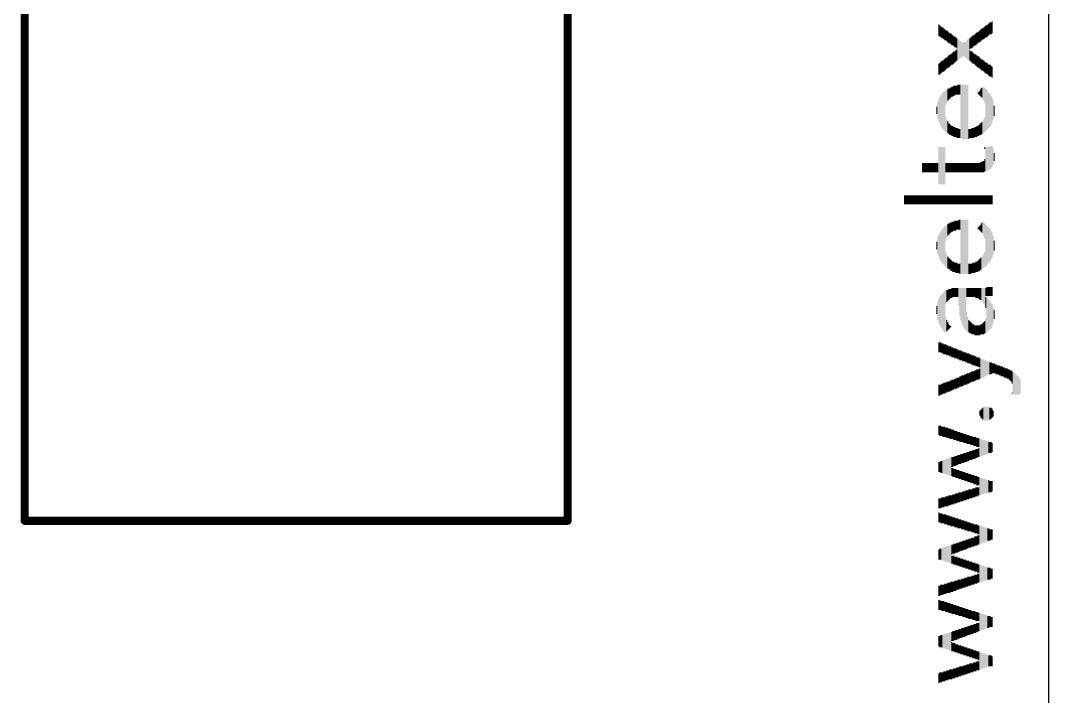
# Model space of a CAD drawing. Extents: x -5 to 130, y -14 to 61.
# Drawn here: x 104.04 to 130, y 4.99 to 22.05 of the extents above; entities that cross this region are included whole.
import ezdxf

# ---------------------------------------------------------------- set-up
doc = ezdxf.new("R2010")
doc.units = 0
doc.layers.add('20', color=178, linetype='CONTINUOUS')
doc.layers.add('21', color=251, linetype='CONTINUOUS')

# ---------------------------------------------------------------- blocks, each defined once
blk = doc.blocks.new('RECT')
blk.add_solid([(-0.5, -0.5), (0.5, -0.5), (-0.5, 0.5), (0.5, 0.5)])

msp = doc.modelspace()

# ---------------------------------------------------------------- linework, layer by layer
at = {"layer": '20'}
msp.add_line((130, 60), (130, -0.2), dxfattribs=at)
at = {"layer": '21', "const_width": 0.2032}
for points in [[(104.142, 9.425), (104.142, 41.175)], [(117.858, 41.175), (117.858, 9.425)], [(117.858, 9.425), (104.142, 9.425)]]:
    msp.add_lwpolyline(points, dxfattribs=at)
at = {"layer": '21', "const_width": 0.1016}
for points in [[(104.142, 9.4758, 1), (104.142, 9.3742)], [(104.0912, 9.425, 1), (104.1928, 9.425)], [(117.8072, 9.425, 1), (117.9088, 9.425)], [(117.858, 9.3742, 1), (117.858, 9.4758)]]:
    msp.add_lwpolyline(points, format="xyb", dxfattribs=at)

# ---------------------------------------------------------------- block references
at = {"layer": '21', "yscale": 0.0254, "rotation": 90}
for p, xscale in [((127.2286, 21.8059), 0.3048), ((127.254, 21.7932), 0.2794), ((127.2794, 21.7678), 0.2794), ((127.3048, 21.7424), 0.2794), ((127.3302, 21.7424), 0.2794), ((127.3556, 21.717), 0.2794), ((127.381, 21.6916), 0.2794), ((128.2954, 21.6789), 0.3048), ((128.3208, 21.7043), 0.3048), ((128.3462, 21.717), 0.2794), ((128.3716, 21.7297), 0.3048), ((128.397, 21.7551), 0.3048), ((128.4224, 21.7805), 0.3048), ((128.4478, 21.7805), 0.3048), ((128.4732, 21.8059), 0.3048), ((128.4986, 21.8313), 0.3048), ((128.524, 21.8567), 0.3048), ((128.5494, 21.8567), 0.3048), ((128.5748, 21.8821), 0.3048), ((127.4064, 21.6789), 0.254), ((127.4318, 21.6662), 0.2794), ((127.4572, 21.6408), 0.2794), ((127.4826, 21.6154), 0.2794), ((127.508, 21.6027), 0.254), ((127.5334, 21.59), 0.2794), ((127.5588, 21.5646), 0.2794), ((127.5842, 21.5519), 0.254), ((127.6096, 21.5265), 0.254), ((127.635, 21.5138), 0.2794), ((127.6604, 21.5011), 0.254), ((127.6858, 21.4757), 0.254), ((127.7112, 21.3106), 0.5334), ((127.7366, 21.3233), 0.508), ((127.762, 21.3233), 0.4572), ((127.9398, 21.3233), 0.4572), ((127.9652, 21.3233), 0.508), ((127.9906, 21.3233), 0.5588), ((128.016, 21.463), 0.2794), ((128.0414, 21.4884), 0.2794), ((128.0668, 21.5011), 0.3048), ((128.0922, 21.5265), 0.3048), ((128.1176, 21.5392), 0.2794), ((128.143, 21.5646), 0.2794), ((128.1684, 21.5773), 0.3048), ((128.1938, 21.6027), 0.3048), ((128.2192, 21.6154), 0.2794), ((128.2446, 21.6408), 0.2794), ((128.27, 21.6535), 0.3048), ((127.6604, 21.1582), 0.2794), ((127.6858, 21.1836), 0.2794), ((127.7874, 21.3233), 0.4064), ((127.8128, 21.3106), 0.381), ((127.8382, 21.3233), 0.3556), ((127.8636, 21.3233), 0.3556), ((127.889, 21.3106), 0.381), ((127.9144, 21.3233), 0.4064), ((128.016, 21.1709), 0.254), ((127.3048, 20.8915), 0.3048), ((127.3302, 20.9042), 0.2794), ((127.3556, 20.9169), 0.3048), ((127.381, 20.9423), 0.3048), ((127.4064, 20.9677), 0.3048), ((127.4318, 20.9804), 0.2794), ((127.4572, 21.0058), 0.2794), ((127.4826, 21.0185), 0.3048), ((127.508, 21.0439), 0.3048), ((127.5334, 21.0566), 0.2794), ((127.5588, 21.082), 0.2794), ((127.5842, 21.0947), 0.3048), ((127.6096, 21.1201), 0.3048), ((127.635, 21.1328), 0.2794), ((128.0414, 21.1455), 0.254), ((128.0668, 21.1328), 0.2794), ((128.0922, 21.1074), 0.2794), ((128.1176, 21.0947), 0.254), ((128.143, 21.0693), 0.254), ((128.1684, 21.0566), 0.2794), ((128.1938, 21.0312), 0.2794), ((128.2192, 21.0058), 0.2794), ((128.2446, 21.0058), 0.2794), ((128.27, 20.9804), 0.2794), ((128.2954, 20.955), 0.2794), ((128.3208, 20.9296), 0.2794), ((128.3462, 20.9296), 0.2794), ((128.3716, 20.9042), 0.2794), ((127.2286, 20.828), 0.2794), ((127.254, 20.8407), 0.3048), ((127.2794, 20.8661), 0.3048), ((128.397, 20.8788), 0.2794), ((128.4224, 20.8534), 0.2794), ((128.4478, 20.8534), 0.2794), ((128.4732, 20.828), 0.2794), ((128.4986, 20.8026), 0.2794), ((128.524, 20.7899), 0.3048), ((128.5494, 20.7772), 0.2794), ((128.5748, 20.7518), 0.2794), ((127.3556, 19.7739), 0.9652), ((127.381, 19.7739), 1.016), ((127.4064, 20.1041), 0.3556), ((127.4318, 20.1422), 0.3302), ((127.4572, 20.1803), 0.3048), ((127.4826, 20.193), 0.2794), ((127.508, 20.2184), 0.2794), ((127.5334, 20.2311), 0.254), ((127.5588, 20.2565), 0.254), ((127.5842, 20.2565), 0.254), ((127.6096, 20.2819), 0.254), ((127.635, 20.2819), 0.254), ((127.6604, 20.2946), 0.2286), ((127.6858, 20.2946), 0.2286), ((127.7112, 20.3073), 0.254), ((127.7366, 20.3073), 0.254), ((127.762, 20.3073), 0.254), ((127.7874, 19.7612), 1.3462), ((127.8128, 19.7485), 1.3716), ((127.8382, 19.7485), 1.3716), ((127.8636, 19.7485), 1.3716), ((127.889, 19.7485), 1.3716), ((127.9144, 19.7485), 1.3716), ((127.9398, 19.7485), 1.3716), ((127.9652, 19.7485), 1.3716), ((128.2446, 20.2184), 0.0762), ((128.27, 20.2184), 0.127), ((128.2954, 20.2311), 0.2032), ((128.3208, 20.2311), 0.254), ((128.3462, 20.2184), 0.3302), ((128.3716, 20.193), 0.3302), ((128.397, 20.1549), 0.4064), ((128.4224, 19.7993), 1.0668), ((128.4478, 19.7993), 1.016), ((128.4732, 19.7866), 0.9398), ((127.2032, 19.7866), 0.4318), ((127.2286, 19.7866), 0.5842), ((127.254, 19.7866), 0.6858), ((127.2794, 19.7739), 0.762), ((127.3048, 19.7739), 0.8636), ((127.3302, 19.7739), 0.9144), ((128.2192, 20.2184), 0.0254), ((128.4986, 19.7866), 0.889), ((128.524, 19.7866), 0.8382), ((128.5494, 19.7866), 0.7366), ((128.5748, 19.7866), 0.635), ((128.6002, 19.7866), 0.4826), ((127.1778, 19.7866), 0.1778), ((128.6256, 19.7739), 0.254), ((127.4064, 19.431), 0.381), ((127.4318, 19.3802), 0.3302), ((127.4572, 19.3675), 0.3048), ((128.3208, 19.3421), 0.3048), ((128.3462, 19.3548), 0.3302), ((128.3716, 19.3929), 0.3556), ((128.397, 19.431), 0.381), ((127.4826, 19.3294), 0.2794), ((127.508, 19.304), 0.2794), ((127.5334, 19.2913), 0.254), ((127.5588, 19.2659), 0.254), ((127.5842, 19.2659), 0.254), ((127.6096, 19.2405), 0.254), ((127.635, 19.2405), 0.254), ((127.6604, 19.2278), 0.2286), ((127.6858, 19.2151), 0.254), ((127.7112, 19.2151), 0.254), ((127.7366, 19.2024), 0.2286), ((127.762, 19.2024), 0.2286), ((127.9906, 19.1897), 0.254), ((128.016, 19.2024), 0.2286), ((128.0414, 19.2024), 0.2286), ((128.0668, 19.2151), 0.254), ((128.0922, 19.2151), 0.254), ((128.1176, 19.2151), 0.254), ((128.143, 19.2405), 0.254), ((128.1684, 19.2405), 0.254), ((128.1938, 19.2532), 0.2794), ((128.2192, 19.2659), 0.254), ((128.2446, 19.2786), 0.2794), ((128.27, 19.304), 0.2794), ((128.2954, 19.3167), 0.3048), ((127.2286, 18.3896), 0.9398), ((127.254, 18.3896), 0.9398), ((127.2794, 18.3896), 0.9398), ((127.3048, 18.3896), 0.9398), ((127.3302, 18.3896), 0.9398), ((127.3556, 18.3896), 0.9398), ((127.381, 18.3896), 0.9398), ((128.397, 18.8341), 0.0508), ((128.4224, 18.5547), 0.6096), ((128.4478, 18.5547), 0.6096), ((128.4732, 18.5674), 0.5842), ((128.4986, 18.5674), 0.5842), ((128.524, 18.5928), 0.5842), ((128.5494, 18.6055), 0.5588), ((128.5748, 18.6182), 0.5334), ((128.6002, 18.6182), 0.4318), ((128.6256, 18.6055), 0.2032), ((126.8222, 18.3388), 0.2286), ((126.8476, 18.3388), 0.2286), ((126.873, 18.3388), 0.2286), ((126.8984, 18.3388), 0.2286), ((126.9238, 18.3388), 0.2286), ((126.9492, 18.3388), 0.2286), ((126.9746, 18.3388), 0.2286), ((127, 18.3388), 0.2286), ((127.0254, 18.3388), 0.2286), ((127.0508, 18.3388), 0.2286), ((127.0762, 18.3388), 0.2286), ((127.1016, 18.3388), 0.2286), ((127.127, 18.3388), 0.2286), ((127.1524, 18.3388), 0.2286), ((127.1778, 18.3388), 0.2286), ((127.2032, 18.3388), 0.2286), ((127.4064, 18.3388), 0.2286), ((127.4318, 18.3388), 0.2286), ((127.4572, 18.3388), 0.2286), ((127.4826, 18.3388), 0.2286), ((127.508, 18.3388), 0.2286), ((127.5334, 18.3388), 0.2286), ((127.5588, 18.3388), 0.2286), ((127.5842, 18.3388), 0.2286), ((127.6096, 18.3388), 0.2286), ((127.635, 18.3388), 0.2286), ((127.6604, 18.3388), 0.2286), ((127.6858, 18.3388), 0.2286), ((127.7112, 18.3388), 0.2286), ((127.7366, 18.3388), 0.2286), ((127.762, 18.3388), 0.2286), ((127.7874, 18.3388), 0.2286), ((127.8128, 18.3388), 0.2286), ((127.8382, 18.3388), 0.2286), ((127.8636, 18.3388), 0.2286), ((127.889, 18.3388), 0.2286), ((127.9144, 18.3388), 0.2286), ((127.9398, 18.3388), 0.2286), ((127.9652, 18.3388), 0.2286), ((127.9906, 18.3388), 0.2286), ((128.016, 18.3388), 0.2286), ((128.0414, 18.3388), 0.2286), ((128.0668, 18.3388), 0.2286), ((128.0922, 18.3388), 0.2286), ((128.1176, 18.3388), 0.2286), ((128.143, 18.3388), 0.2286), ((128.1684, 18.3388), 0.2286), ((128.1938, 18.3388), 0.2286), ((128.2192, 18.3388), 0.2286), ((128.2446, 18.3388), 0.2286), ((128.27, 18.3388), 0.2286), ((128.2954, 18.3515), 0.254), ((128.3208, 18.3515), 0.254), ((128.3462, 18.3642), 0.2794), ((128.3716, 18.3642), 0.2794), ((128.397, 18.4023), 0.3048), ((126.365, 17.526), 0.2286), ((126.3904, 17.526), 0.2286), ((126.4158, 17.526), 0.2286), ((126.4412, 17.526), 0.2286), ((126.4666, 17.526), 0.2286), ((126.492, 17.526), 0.2286), ((126.5174, 17.526), 0.2286), ((126.5428, 17.526), 0.2286), ((126.5682, 17.526), 0.2286), ((126.5936, 17.526), 0.2286), ((126.619, 17.526), 0.2286), ((126.6444, 17.526), 0.2286), ((126.6698, 17.526), 0.2286), ((126.6952, 17.526), 0.2286), ((126.7206, 17.526), 0.2286), ((126.746, 17.526), 0.2286), ((126.7714, 17.526), 0.2286), ((126.7968, 17.526), 0.2286), ((126.8222, 17.526), 0.2286), ((126.8476, 17.526), 0.2286), ((126.873, 17.526), 0.2286), ((126.8984, 17.526), 0.2286), ((126.9238, 17.526), 0.2286), ((126.9492, 17.526), 0.2286), ((126.9746, 17.526), 0.2286), ((127, 17.526), 0.2286), ((127.0254, 17.526), 0.2286), ((127.0508, 17.526), 0.2286), ((127.0762, 17.526), 0.2286), ((127.1016, 17.526), 0.2286), ((127.127, 17.526), 0.2286), ((127.1524, 17.526), 0.2286), ((127.1778, 17.526), 0.2286), ((127.2032, 17.526), 0.2286), ((127.2286, 17.526), 0.2286), ((127.254, 17.526), 0.2286), ((127.2794, 17.526), 0.2286), ((127.3048, 17.526), 0.2286), ((127.3302, 17.526), 0.2286), ((127.3556, 17.526), 0.2286), ((127.381, 17.526), 0.2286), ((127.4064, 17.526), 0.2286), ((127.4318, 17.526), 0.2286), ((127.4572, 17.526), 0.2286), ((127.4826, 17.526), 0.2286), ((127.508, 17.526), 0.2286), ((127.5334, 17.526), 0.2286), ((127.5588, 17.526), 0.2286), ((127.5842, 17.526), 0.2286), ((127.6096, 17.526), 0.2286), ((127.635, 17.526), 0.2286), ((127.6604, 17.526), 0.2286), ((127.6858, 17.526), 0.2286), ((127.7112, 17.526), 0.2286), ((127.7366, 17.526), 0.2286), ((127.762, 17.526), 0.2286), ((127.7874, 17.526), 0.2286), ((127.8128, 17.526), 0.2286), ((127.8382, 17.526), 0.2286), ((127.8636, 17.526), 0.2286), ((127.889, 17.526), 0.2286), ((127.9144, 17.526), 0.2286), ((127.9398, 17.526), 0.2286), ((127.9652, 17.526), 0.2286), ((127.9906, 17.526), 0.2286), ((128.016, 17.526), 0.2286), ((128.0414, 17.526), 0.2286), ((128.0668, 17.526), 0.2286), ((128.0922, 17.526), 0.2286), ((128.1176, 17.526), 0.2286), ((128.143, 17.526), 0.2286), ((128.1684, 17.526), 0.2286), ((128.1938, 17.526), 0.2286), ((128.2192, 17.526), 0.2286), ((128.2446, 17.526), 0.2286), ((128.27, 17.526), 0.2286), ((128.2954, 17.526), 0.2286), ((128.3208, 17.526), 0.2286), ((128.3462, 17.526), 0.2286), ((128.3716, 17.526), 0.2286), ((128.397, 17.526), 0.2286), ((128.4224, 17.526), 0.2286), ((128.4478, 17.526), 0.2286), ((128.4732, 17.526), 0.2286), ((128.4986, 17.526), 0.2286), ((128.524, 17.526), 0.2286), ((128.5494, 17.526), 0.2286), ((128.5748, 17.526), 0.2286), ((127.4064, 16.6878), 0.381), ((127.4318, 16.7386), 0.3302), ((127.4572, 16.7767), 0.3048), ((127.4826, 16.7894), 0.2794), ((127.508, 16.8148), 0.2794), ((127.5334, 16.8275), 0.254), ((127.5588, 16.8529), 0.254), ((127.5842, 16.8529), 0.254), ((127.6096, 16.8656), 0.2286), ((127.635, 16.8783), 0.254), ((127.6604, 16.8783), 0.254), ((127.6858, 16.891), 0.2286), ((127.7112, 16.891), 0.2286), ((127.7366, 16.9037), 0.254), ((127.762, 16.9037), 0.254), ((127.7874, 16.3449), 1.3716), ((127.8128, 16.3449), 1.3716), ((127.8382, 16.3449), 1.3716), ((127.8636, 16.3449), 1.3716), ((127.889, 16.3449), 1.3716), ((127.9144, 16.3449), 1.3716), ((127.9398, 16.3449), 1.3716), ((127.9652, 16.3449), 1.3716), ((128.27, 16.8148), 0.127), ((128.2954, 16.8148), 0.1778), ((128.3208, 16.8275), 0.254), ((128.3462, 16.8148), 0.3302), ((128.3716, 16.7767), 0.3556), ((128.397, 16.7386), 0.381), ((128.4224, 16.3703), 1.0668), ((128.4478, 16.3703), 1.016), ((127.2286, 16.3703), 0.5588), ((127.254, 16.3576), 0.6858), ((127.2794, 16.3703), 0.762), ((127.3048, 16.3576), 0.8382), ((127.3302, 16.3576), 0.889), ((127.3556, 16.3703), 0.9652), ((127.381, 16.3576), 0.9906), ((128.2192, 16.8148), 0.0254), ((128.2446, 16.8148), 0.0762), ((128.4732, 16.383), 0.9398), ((128.4986, 16.383), 0.889), ((128.524, 16.383), 0.8382), ((128.5494, 16.383), 0.7366), ((128.5748, 16.383), 0.635), ((128.6002, 16.383), 0.4826), ((127.1778, 16.3703), 0.2032), ((127.2032, 16.3703), 0.4572), ((128.6256, 16.3703), 0.254), ((127.4064, 16.0274), 0.381), ((127.4318, 15.9766), 0.3302), ((128.3462, 15.9512), 0.3302), ((128.3716, 15.9893), 0.3556), ((128.397, 16.0274), 0.381), ((127.4572, 15.9385), 0.3048), ((127.4826, 15.9258), 0.2794), ((127.508, 15.9004), 0.2794), ((127.5334, 15.875), 0.2794), ((127.5588, 15.8623), 0.254), ((127.5842, 15.8369), 0.254), ((127.6096, 15.8369), 0.254), ((127.635, 15.8242), 0.2286), ((127.6604, 15.8115), 0.254), ((127.6858, 15.8115), 0.254), ((127.7112, 15.7988), 0.2286), ((127.7366, 15.7988), 0.2286), ((127.762, 15.7861), 0.254), ((127.9906, 15.7861), 0.254), ((128.016, 15.7861), 0.254), ((128.0414, 15.7861), 0.254), ((128.0668, 15.7988), 0.2286), ((128.0922, 15.8115), 0.254), ((128.1176, 15.8115), 0.254), ((128.143, 15.8115), 0.254), ((128.1684, 15.8369), 0.254), ((128.1938, 15.8369), 0.254), ((128.2192, 15.8496), 0.2794), ((128.2446, 15.875), 0.2794), ((128.27, 15.8877), 0.3048), ((128.2954, 15.9131), 0.3048), ((128.3208, 15.9258), 0.3302), ((128.4478, 15.2146), 0.2286), ((128.4732, 15.2146), 0.2286), ((128.4986, 15.2146), 0.2286), ((128.524, 15.2146), 0.2286), ((128.5494, 15.2146), 0.2286), ((128.5748, 15.2146), 0.2286), ((127.254, 14.732), 0.7366), ((127.2794, 14.7193), 0.8128), ((127.3048, 14.7193), 0.8636), ((127.3302, 14.7066), 0.9398), ((127.3556, 14.7066), 0.9906), ((127.381, 14.7066), 1.0414), ((127.4064, 15.0749), 0.3556), ((127.4318, 15.1003), 0.3048), ((127.4572, 15.113), 0.2794), ((127.4826, 15.1384), 0.2794), ((127.508, 15.1511), 0.254), ((127.5334, 15.1638), 0.2286), ((127.5588, 15.1765), 0.254), ((127.5842, 15.1892), 0.2286), ((127.6096, 15.1892), 0.2286), ((127.635, 15.1892), 0.2286), ((127.6604, 15.1892), 0.2286), ((127.6858, 15.1892), 0.2286), ((127.7112, 15.1892), 0.2286), ((127.7366, 15.0749), 0.4572), ((127.762, 14.9479), 0.7112), ((127.7874, 14.8971), 0.8128), ((127.8128, 14.859), 0.889), ((127.8382, 14.8209), 0.9652), ((127.8636, 14.8082), 0.9906), ((127.889, 14.7828), 1.0414), ((127.9144, 14.7701), 1.0668), ((127.9398, 15.1892), 0.2286), ((127.9652, 15.1892), 0.2286), ((127.9906, 15.1892), 0.2286), ((128.016, 15.1892), 0.2286), ((128.0414, 15.1892), 0.2286), ((128.0668, 15.1892), 0.2286), ((128.0922, 15.1892), 0.2286), ((128.1176, 15.1892), 0.2286), ((128.143, 15.1892), 0.2286), ((128.1684, 15.1765), 0.254), ((128.1938, 15.1765), 0.254), ((128.2192, 15.1765), 0.254), ((128.2446, 15.1638), 0.2794), ((128.27, 15.1511), 0.3048), ((128.2954, 15.1511), 0.3048), ((128.3208, 15.1384), 0.3302), ((128.3462, 15.1257), 0.3556), ((128.3716, 15.1003), 0.4064), ((128.397, 15.0876), 0.4318), ((128.4224, 15.2019), 0.2032), ((128.4224, 14.9352), 0.2794), ((127.1778, 14.7447), 0.2032), ((127.2032, 14.732), 0.4826), ((127.2286, 14.732), 0.635), ((128.4478, 14.6177), 0.8636), ((128.4732, 14.6177), 0.8128), ((128.4986, 14.6177), 0.762), ((128.524, 14.6177), 0.7112), ((128.5494, 14.605), 0.635), ((128.5748, 14.6177), 0.5588), ((128.6002, 14.6177), 0.4064), ((127.4064, 14.3764), 0.381), ((127.9398, 14.4526), 0.4826), ((127.9652, 14.3764), 0.381), ((128.4224, 14.351), 0.381), ((128.6256, 14.6304), 0.2286), ((127.4318, 14.351), 0.2794), ((127.4572, 14.3383), 0.2032), ((127.4826, 14.3256), 0.127), ((127.508, 14.3256), 0.0762), ((127.5334, 14.3256), 0.0254), ((127.9906, 14.3383), 0.3048), ((128.016, 14.3129), 0.3048), ((128.0414, 14.3002), 0.2794), ((128.0668, 14.2748), 0.2794), ((128.0922, 14.2621), 0.254), ((128.1176, 14.2621), 0.254), ((128.143, 14.2367), 0.254), ((128.1684, 14.2367), 0.254), ((128.1938, 14.2367), 0.254), ((128.2192, 14.2367), 0.254), ((128.2446, 14.2367), 0.254), ((128.27, 14.2367), 0.254), ((128.2954, 14.2621), 0.254), ((128.3208, 14.2621), 0.254), ((128.3462, 14.2748), 0.2794), ((128.3716, 14.2875), 0.3048), ((128.397, 14.3129), 0.3048), ((127.2286, 13.8049), 0.254), ((127.254, 13.8049), 0.254), ((127.2794, 13.8049), 0.254), ((127.3048, 13.7795), 0.254), ((127.3302, 13.7795), 0.254), ((127.3556, 13.7541), 0.254), ((127.381, 13.7541), 0.254), ((127.4064, 13.7541), 0.254), ((127.4318, 13.7287), 0.254), ((127.4572, 13.7287), 0.254), ((127.4826, 13.716), 0.2286), ((127.508, 13.7033), 0.254), ((127.5334, 13.7033), 0.254), ((127.5588, 13.6779), 0.254), ((127.5842, 13.6779), 0.254), ((127.6096, 13.6652), 0.2286), ((127.635, 13.6525), 0.254), ((127.6604, 13.6525), 0.254), ((127.6858, 13.6398), 0.2286), ((127.7112, 13.6271), 0.254), ((127.7366, 13.6144), 0.2286), ((127.762, 13.6017), 0.254), ((127.7874, 13.6017), 0.254), ((127.8128, 13.589), 0.2286), ((127.8382, 13.5763), 0.254), ((127.8636, 13.5636), 0.2286), ((127.889, 13.5636), 0.2286), ((127.9144, 13.5509), 0.254), ((127.9398, 13.5382), 0.2286), ((127.9652, 13.5255), 0.254), ((127.9906, 13.5255), 0.254), ((128.016, 13.5128), 0.2286), ((128.0414, 13.5001), 0.254), ((128.0668, 13.4874), 0.2286), ((128.0922, 13.4747), 0.254), ((128.1176, 13.4747), 0.254), ((128.143, 13.462), 0.2286), ((128.1684, 13.4493), 0.254), ((128.1938, 13.4366), 0.2286), ((128.2192, 13.4366), 0.2286), ((128.2446, 13.4239), 0.254), ((128.27, 13.4112), 0.2286), ((128.2954, 13.2715), 0.508), ((128.3208, 13.2715), 0.4572), ((128.3462, 13.2715), 0.4572), ((128.3716, 13.2715), 0.4572), ((128.1938, 13.1191), 0.254), ((128.2192, 13.1191), 0.254), ((128.2446, 13.1191), 0.254), ((128.27, 13.1445), 0.254), ((128.397, 13.2715), 0.4064), ((128.4224, 13.2715), 0.4064), ((128.4478, 13.2715), 0.3556), ((128.4732, 13.2715), 0.3556), ((128.4986, 13.2842), 0.3302), ((128.524, 13.2715), 0.3048), ((128.5494, 13.2715), 0.3048), ((128.5748, 13.2715), 0.254), ((128.6002, 13.2715), 0.254), ((128.6256, 13.2715), 0.254), ((128.651, 13.2588), 0.2286), ((128.6764, 13.2461), 0.254), ((128.7018, 13.2334), 0.2286), ((128.7272, 13.2334), 0.2286), ((128.7526, 13.2207), 0.254), ((128.778, 13.208), 0.2286), ((128.8034, 13.1953), 0.254), ((128.8288, 13.1953), 0.254), ((128.8542, 13.1826), 0.2286), ((128.8796, 13.1699), 0.254), ((128.905, 13.1572), 0.2286), ((128.9304, 13.1572), 0.2286), ((128.9558, 13.1445), 0.254), ((128.9812, 13.1318), 0.2286), ((129.0066, 13.1191), 0.254), ((127.5588, 12.8524), 0.2794), ((127.5842, 12.8651), 0.254), ((127.6096, 12.8651), 0.254), ((127.635, 12.8905), 0.254), ((127.6604, 12.8905), 0.254), ((127.6858, 12.9032), 0.2794), ((127.7112, 12.9159), 0.254), ((127.7366, 12.9159), 0.254), ((127.762, 12.9413), 0.254), ((127.7874, 12.9413), 0.254), ((127.8128, 12.954), 0.2794), ((127.8382, 12.9667), 0.254), ((127.8636, 12.9667), 0.254), ((127.889, 12.9921), 0.254), ((127.9144, 12.9921), 0.254), ((127.9398, 13.0048), 0.2794), ((127.9652, 13.0175), 0.254), ((127.9906, 13.0175), 0.254), ((128.016, 13.0429), 0.254), ((128.0414, 13.0429), 0.254), ((128.0668, 13.0683), 0.254), ((128.0922, 13.0683), 0.254), ((128.1176, 13.0683), 0.254), ((128.143, 13.0937), 0.254), ((128.1684, 13.0937), 0.254), ((129.032, 13.0937), 0.254), ((129.0574, 13.081), 0.2794), ((129.0828, 13.0429), 0.3048), ((129.1082, 12.9159), 0.5588), ((129.1336, 12.9032), 0.5334), ((129.159, 12.8778), 0.5334), ((129.1844, 12.8651), 0.508), ((129.2098, 12.8524), 0.4826), ((129.2352, 12.8397), 0.4572), ((129.2606, 12.827), 0.4318), ((129.286, 12.8143), 0.3556), ((127.2286, 12.7254), 0.2794), ((127.254, 12.7254), 0.2794), ((127.2794, 12.7381), 0.254), ((127.3048, 12.7508), 0.2794), ((127.3302, 12.7635), 0.254), ((127.3556, 12.7762), 0.2794), ((127.381, 12.7762), 0.2794), ((127.4064, 12.7889), 0.254), ((127.4318, 12.8016), 0.2794), ((127.4572, 12.8143), 0.254), ((127.4826, 12.8143), 0.254), ((127.508, 12.827), 0.2794), ((127.5334, 12.8397), 0.254), ((129.0828, 12.6492), 0.0254), ((128.27, 12.1412), 0.127), ((128.2954, 12.1285), 0.2032), ((128.3208, 12.1285), 0.254), ((128.3462, 12.1285), 0.3048), ((128.3716, 12.1412), 0.3302), ((128.397, 12.1285), 0.3556), ((128.4224, 12.1285), 0.3556), ((128.4478, 12.1285), 0.3556), ((128.4732, 12.1285), 0.3556), ((128.4986, 12.1412), 0.3302), ((128.524, 12.1285), 0.3048), ((128.5494, 12.1412), 0.2794), ((128.5748, 12.1412), 0.2286), ((128.6002, 12.1285), 0.1524), ((127.2286, 11.7094), 0.2286), ((127.254, 11.6967), 0.254), ((127.2794, 11.6967), 0.254), ((127.3048, 11.684), 0.2286), ((127.3302, 11.6713), 0.254), ((127.3556, 11.6713), 0.254), ((127.381, 11.6713), 0.254), ((127.4064, 11.6586), 0.2286), ((127.4318, 11.6459), 0.254), ((127.4572, 11.6459), 0.254), ((127.4826, 11.6332), 0.2286), ((127.508, 11.6205), 0.254), ((127.5334, 11.6205), 0.254), ((127.5588, 11.6078), 0.2286), ((127.5842, 11.6078), 0.2286), ((127.6096, 11.5951), 0.254), ((127.635, 11.5824), 0.2286), ((127.6604, 11.5824), 0.2286), ((127.6858, 11.5697), 0.254), ((127.7112, 11.557), 0.2286), ((127.7366, 11.557), 0.2286), ((127.762, 11.5443), 0.254), ((127.7874, 11.5316), 0.2286), ((127.8128, 11.5316), 0.2286), ((127.8382, 11.5316), 0.2286), ((127.8636, 11.5062), 0.2286), ((127.889, 11.5062), 0.2286), ((127.9144, 11.5062), 0.2286), ((127.9398, 11.4808), 0.2286), ((127.9652, 11.4808), 0.2286), ((127.9906, 11.4808), 0.2286), ((128.016, 11.4681), 0.2032), ((128.0414, 11.4554), 0.2286), ((128.0668, 11.4554), 0.2286), ((128.0922, 11.4427), 0.2032), ((128.1176, 11.43), 0.2286), ((128.143, 11.43), 0.2286), ((128.1684, 11.43), 0.2286), ((128.1938, 11.4046), 0.2286), ((128.2192, 11.4046), 0.2286), ((128.2446, 11.4046), 0.2286), ((128.27, 11.2649), 0.4572), ((128.2954, 11.2776), 0.4318), ((128.3208, 11.2776), 0.4318), ((128.3462, 11.2649), 0.4064), ((128.3716, 11.2776), 0.381), ((128.397, 11.2776), 0.381), ((128.4224, 11.2649), 0.3556), ((128.4478, 11.2776), 0.3302), ((128.4732, 11.2776), 0.3302), ((127.9398, 11.0363), 0.254), ((127.9652, 11.049), 0.2286), ((127.9906, 11.049), 0.2286), ((128.016, 11.0744), 0.2286), ((128.0414, 11.0744), 0.2286), ((128.0668, 11.0744), 0.2286), ((128.0922, 11.0998), 0.2286), ((128.1176, 11.0998), 0.2286), ((128.143, 11.0998), 0.2286), ((128.1684, 11.1252), 0.2286), ((128.1938, 11.1252), 0.2286), ((128.2192, 11.1379), 0.2032), ((128.2446, 11.1506), 0.2286), ((128.4986, 11.2776), 0.2794), ((128.524, 11.2776), 0.2794), ((128.5494, 11.2776), 0.2794), ((128.5748, 11.2776), 0.2286), ((127.2286, 10.7823), 0.254), ((127.254, 10.7823), 0.254), ((127.2794, 10.7823), 0.3048), ((127.3048, 10.7823), 0.3048), ((127.3302, 10.795), 0.3302), ((127.3556, 10.7823), 0.3556), ((127.381, 10.7823), 0.3556), ((127.4064, 10.795), 0.381), ((127.4318, 10.7823), 0.4064), ((127.4572, 10.7823), 0.4064), ((127.4826, 10.795), 0.4318), ((127.508, 10.7823), 0.4572), ((127.5334, 10.7823), 0.4572), ((127.5588, 10.9093), 0.254), ((127.5842, 10.9093), 0.254), ((127.6096, 10.922), 0.2286), ((127.635, 10.9347), 0.254), ((127.6604, 10.9347), 0.254), ((127.6858, 10.9474), 0.2286), ((127.7112, 10.9601), 0.254), ((127.7366, 10.9728), 0.2286), ((127.762, 10.9728), 0.2286), ((127.7874, 10.9855), 0.254), ((127.8128, 10.9982), 0.2286), ((127.8382, 10.9982), 0.2286), ((127.8636, 11.0109), 0.254), ((127.889, 11.0236), 0.2286), ((127.9144, 11.0236), 0.2286), ((127.5588, 10.6553), 0.2032), ((127.5842, 10.6426), 0.2286), ((127.6096, 10.6299), 0.2032), ((127.635, 10.6299), 0.2032), ((127.6604, 10.6172), 0.2286), ((127.6858, 10.6045), 0.2032), ((127.7112, 10.6045), 0.2032), ((127.7366, 10.5918), 0.2286), ((127.762, 10.5791), 0.2032), ((127.7874, 10.5791), 0.2032), ((127.8128, 10.5664), 0.2286), ((127.8382, 10.5537), 0.2032), ((127.8636, 10.5537), 0.2032), ((127.889, 10.541), 0.2286), ((127.9144, 10.5283), 0.2032), ((127.9398, 10.5283), 0.2032), ((127.9652, 10.5156), 0.2286), ((127.9906, 10.5029), 0.2032), ((128.016, 10.5029), 0.2032), ((128.0414, 10.4902), 0.2286), ((128.0668, 10.4775), 0.2032), ((128.0922, 10.4775), 0.2032), ((128.1176, 10.4648), 0.2286), ((128.143, 10.4521), 0.2032), ((128.1684, 10.4521), 0.2032), ((128.1938, 10.4394), 0.2286), ((128.2192, 10.4267), 0.2032), ((128.2446, 10.4267), 0.2032), ((128.27, 10.2997), 0.4572), ((128.2954, 10.287), 0.4318), ((128.3208, 10.2997), 0.4064), ((128.3462, 10.2997), 0.4064), ((128.3716, 10.287), 0.381), ((128.397, 10.2997), 0.3556), ((128.4224, 10.2997), 0.3556), ((128.4478, 10.287), 0.3302), ((128.4732, 10.287), 0.3302), ((128.4986, 10.2997), 0.3048), ((128.524, 10.287), 0.2794), ((128.5494, 10.287), 0.2794), ((128.5748, 10.2997), 0.254), ((127.7366, 10.0203), 0.254), ((127.762, 10.0203), 0.254), ((127.7874, 10.033), 0.2286), ((127.8128, 10.033), 0.2286), ((127.8382, 10.0457), 0.254), ((127.8636, 10.0584), 0.2286), ((127.889, 10.0584), 0.2286), ((127.9144, 10.0711), 0.254), ((127.9398, 10.0838), 0.2286), ((127.9652, 10.0838), 0.2286), ((127.9906, 10.0965), 0.254), ((128.016, 10.1092), 0.2286), ((128.0414, 10.1092), 0.2286), ((128.0668, 10.1092), 0.2286), ((128.0922, 10.1346), 0.2286), ((128.1176, 10.1346), 0.2286), ((128.143, 10.1346), 0.2286), ((128.1684, 10.16), 0.2286), ((128.1938, 10.16), 0.2286), ((128.2192, 10.16), 0.2286), ((128.2446, 10.1727), 0.2032), ((127.2286, 9.8679), 0.254), ((127.254, 9.8679), 0.254), ((127.2794, 9.8679), 0.254), ((127.3048, 9.8933), 0.254), ((127.3302, 9.8933), 0.254), ((127.3556, 9.8933), 0.254), ((127.381, 9.906), 0.2286), ((127.4064, 9.9187), 0.254), ((127.4318, 9.9187), 0.254), ((127.4572, 9.9187), 0.254), ((127.4826, 9.9441), 0.254), ((127.508, 9.9441), 0.254), ((127.5334, 9.9441), 0.254), ((127.5588, 9.9568), 0.2286), ((127.5842, 9.9695), 0.254), ((127.6096, 9.9695), 0.254), ((127.635, 9.9822), 0.2286), ((127.6604, 9.9949), 0.254), ((127.6858, 9.9949), 0.254), ((127.7112, 10.0076), 0.2286), ((127.2286, 9.5123), 0.254), ((127.254, 9.4996), 0.2286), ((127.2794, 9.4869), 0.254), ((127.3048, 9.4869), 0.254), ((127.3302, 9.4742), 0.2286), ((127.3556, 9.4742), 0.2286), ((127.381, 9.4615), 0.254), ((127.4064, 9.4615), 0.254), ((127.4318, 9.4488), 0.2286), ((127.4572, 9.4361), 0.254), ((127.4826, 9.4361), 0.254), ((127.508, 9.4234), 0.2286), ((127.5334, 9.4107), 0.254), ((127.5588, 9.4107), 0.254), ((127.5842, 9.398), 0.2286), ((127.6096, 9.398), 0.2286), ((127.635, 9.3853), 0.254), ((127.6604, 9.3726), 0.2286), ((127.6858, 9.3726), 0.2286), ((127.7112, 9.3599), 0.254), ((127.7366, 9.3472), 0.2286), ((127.762, 9.3472), 0.2286), ((127.7874, 9.3472), 0.2286), ((127.8128, 9.3218), 0.2286), ((127.8382, 9.3218), 0.2286), ((127.8636, 9.3218), 0.2286), ((127.889, 9.2964), 0.2286), ((127.9144, 9.2964), 0.2286), ((127.9398, 9.2964), 0.2286), ((127.9652, 9.271), 0.2286), ((127.9906, 9.271), 0.2286), ((128.016, 9.271), 0.2286), ((128.0414, 9.2583), 0.2032), ((128.0668, 9.2456), 0.2286), ((128.0922, 9.2456), 0.2286), ((128.1176, 9.2329), 0.2032), ((128.143, 9.2202), 0.2286), ((128.1684, 9.2202), 0.2286), ((128.1938, 9.2202), 0.2286), ((128.2192, 9.1948), 0.2286), ((128.2446, 9.1948), 0.2286), ((128.27, 9.0805), 0.4572), ((128.2954, 9.0678), 0.4318), ((128.3208, 9.0678), 0.4318), ((128.3462, 9.0805), 0.4064), ((128.3716, 9.0678), 0.381), ((128.397, 9.0678), 0.381), ((128.4224, 9.0805), 0.3556), ((128.4478, 9.0678), 0.3302), ((128.4732, 9.0805), 0.3048), ((128.4986, 9.0805), 0.3048), ((128.524, 9.0678), 0.2794), ((128.5494, 9.0805), 0.254), ((128.5748, 9.0805), 0.254), ((127.5334, 8.5852), 0.4826), ((127.5588, 8.6995), 0.254), ((127.5842, 8.7122), 0.2286), ((127.6096, 8.7249), 0.254), ((127.635, 8.7249), 0.254), ((127.6604, 8.7376), 0.2286), ((127.6858, 8.7503), 0.254), ((127.7112, 8.7503), 0.254), ((127.7366, 8.763), 0.2286), ((127.762, 8.7757), 0.254), ((127.7874, 8.7884), 0.2286), ((127.8128, 8.7884), 0.2286), ((127.8382, 8.8011), 0.254), ((127.8636, 8.8138), 0.2286), ((127.889, 8.8138), 0.2286), ((127.9144, 8.8265), 0.254), ((127.9398, 8.8392), 0.2286), ((127.9652, 8.8392), 0.2286), ((127.9906, 8.8646), 0.2286), ((128.016, 8.8646), 0.2286), ((128.0414, 8.8646), 0.2286), ((128.0668, 8.89), 0.2286), ((128.0922, 8.89), 0.2286), ((128.1176, 8.89), 0.2286), ((128.143, 8.9154), 0.2286), ((128.1684, 8.9154), 0.2286), ((128.1938, 8.9154), 0.2286), ((128.2192, 8.9408), 0.2286), ((128.2446, 8.9408), 0.2286), ((127.2286, 8.5725), 0.254), ((127.254, 8.5852), 0.2794), ((127.2794, 8.5852), 0.2794), ((127.3048, 8.5852), 0.3302), ((127.3302, 8.5852), 0.3302), ((127.3556, 8.5852), 0.3302), ((127.381, 8.5852), 0.381), ((127.4064, 8.5852), 0.381), ((127.4318, 8.5852), 0.381), ((127.4572, 8.5852), 0.4318), ((127.4826, 8.5852), 0.4318), ((127.508, 8.5852), 0.4318), ((127.5588, 8.4455), 0.2032), ((127.5842, 8.4455), 0.2032), ((127.6096, 8.4328), 0.2286), ((127.635, 8.4201), 0.2032), ((127.6604, 8.4201), 0.2032), ((127.6858, 8.4074), 0.2286), ((127.7112, 8.3947), 0.2032), ((127.7366, 8.3947), 0.2032), ((127.762, 8.382), 0.2286), ((127.7874, 8.3693), 0.2032), ((127.8128, 8.3693), 0.2032), ((127.8382, 8.3566), 0.2286), ((127.8636, 8.3439), 0.2032), ((127.889, 8.3439), 0.2032), ((127.9144, 8.3312), 0.2286), ((127.9398, 8.3185), 0.2032), ((127.9652, 8.3185), 0.2032), ((127.9906, 8.3058), 0.2286), ((128.016, 8.2931), 0.2032), ((128.0414, 8.2931), 0.2032), ((128.0668, 8.2804), 0.2286), ((128.0922, 8.2677), 0.2032), ((128.1176, 8.2677), 0.2032), ((128.143, 8.255), 0.2286), ((128.1684, 8.2423), 0.2032), ((128.1938, 8.2423), 0.2032), ((128.2192, 8.2296), 0.2286), ((128.2446, 8.2169), 0.2032), ((128.27, 8.0899), 0.4572), ((128.2954, 8.1026), 0.4318), ((128.143, 7.9502), 0.2286), ((128.1684, 7.9502), 0.2286), ((128.1938, 7.9502), 0.2286), ((128.2192, 7.9756), 0.2286), ((128.2446, 7.9756), 0.2286), ((128.3208, 8.0899), 0.4064), ((128.3462, 8.0899), 0.4064), ((128.3716, 8.1026), 0.381), ((128.397, 8.0899), 0.3556), ((128.4224, 8.0899), 0.3556), ((128.4478, 8.1026), 0.3302), ((128.4732, 8.0899), 0.3048), ((128.4986, 8.0899), 0.3048), ((128.524, 8.0899), 0.3048), ((128.5494, 8.0899), 0.254), ((128.5748, 8.0899), 0.254), ((127.2794, 7.6835), 0.254), ((127.3048, 7.6835), 0.254), ((127.3302, 7.6835), 0.254), ((127.3556, 7.6962), 0.2286), ((127.381, 7.7089), 0.254), ((127.4064, 7.7089), 0.254), ((127.4318, 7.7216), 0.2286), ((127.4572, 7.7343), 0.254), ((127.4826, 7.7343), 0.254), ((127.508, 7.7343), 0.254), ((127.5334, 7.7597), 0.254), ((127.5588, 7.7597), 0.254), ((127.5842, 7.7597), 0.254), ((127.6096, 7.7724), 0.2286), ((127.635, 7.7851), 0.254), ((127.6604, 7.7851), 0.254), ((127.6858, 7.7978), 0.2286), ((127.7112, 7.8105), 0.254), ((127.7366, 7.8105), 0.254), ((127.762, 7.8232), 0.2286), ((127.7874, 7.8232), 0.2286), ((127.8128, 7.8359), 0.254), ((127.8382, 7.8486), 0.2286), ((127.8636, 7.8486), 0.2286), ((127.889, 7.8613), 0.254), ((127.9144, 7.874), 0.2286), ((127.9398, 7.874), 0.2286), ((127.9652, 7.8867), 0.254), ((127.9906, 7.8994), 0.2286), ((128.016, 7.8994), 0.2286), ((128.0414, 7.8994), 0.2286), ((128.0668, 7.9248), 0.2286), ((128.0922, 7.9248), 0.2286), ((128.1176, 7.9248), 0.2286), ((127.2286, 7.6581), 0.254), ((127.254, 7.6581), 0.254), ((127.2286, 7.3025), 0.254), ((127.254, 7.3025), 0.254), ((127.2794, 7.2898), 0.2286), ((127.3048, 7.2771), 0.254), ((127.3302, 7.2771), 0.254), ((127.3556, 7.2771), 0.254), ((127.381, 7.2644), 0.2286), ((127.4064, 7.2517), 0.254), ((127.4318, 7.2517), 0.254), ((127.4572, 7.239), 0.2286), ((127.4826, 7.2263), 0.254), ((127.508, 7.2263), 0.254), ((127.5334, 7.2136), 0.2286), ((127.5588, 7.2009), 0.254), ((127.5842, 7.2009), 0.254), ((127.6096, 7.1882), 0.2286), ((127.635, 7.1882), 0.2286), ((127.6604, 7.1755), 0.254), ((127.6858, 7.1628), 0.2286), ((127.7112, 7.1628), 0.2286), ((127.7366, 7.1501), 0.254), ((127.762, 7.1374), 0.2286), ((127.7874, 7.1374), 0.2286), ((127.8128, 7.1374), 0.2286), ((127.8382, 7.112), 0.2286), ((127.8636, 7.112), 0.2286), ((127.889, 7.112), 0.2286), ((127.9144, 7.0866), 0.2286), ((127.9398, 7.0866), 0.2286), ((127.9652, 7.0866), 0.2286), ((127.9906, 7.0612), 0.2286), ((128.016, 7.0612), 0.2286), ((128.0414, 7.0612), 0.2286), ((128.0668, 7.0485), 0.2032), ((128.0922, 7.0358), 0.2286), ((128.1176, 7.0358), 0.2286), ((128.143, 7.0358), 0.2286), ((128.1684, 7.0104), 0.2286), ((128.1938, 7.0104), 0.2286), ((128.2192, 7.0104), 0.2286), ((128.2446, 6.9977), 0.2032), ((128.27, 6.8707), 0.4572), ((128.2954, 6.8707), 0.4572), ((128.3208, 6.8707), 0.4064), ((128.3462, 6.8707), 0.4064), ((128.3716, 6.8707), 0.4064), ((128.397, 6.8707), 0.3556), ((128.4224, 6.8707), 0.3556), ((128.4478, 6.8834), 0.3302), ((128.4732, 6.8707), 0.3048), ((128.4986, 6.8707), 0.3048), ((128.524, 6.8834), 0.2794), ((127.9652, 6.6548), 0.2286), ((127.9906, 6.6548), 0.2286), ((128.016, 6.6548), 0.2286), ((128.0414, 6.6802), 0.2286), ((128.0668, 6.6802), 0.2286), ((128.0922, 6.6802), 0.2286), ((128.1176, 6.7056), 0.2286), ((128.143, 6.7056), 0.2286), ((128.1684, 6.7056), 0.2286), ((128.1938, 6.731), 0.2286), ((128.2192, 6.731), 0.2286), ((128.2446, 6.7437), 0.2032), ((128.5494, 6.8707), 0.254), ((128.5748, 6.8707), 0.254), ((127.2286, 6.3881), 0.254), ((127.254, 6.3754), 0.2794), ((127.2794, 6.3881), 0.3048), ((127.3048, 6.3881), 0.3048), ((127.3302, 6.3754), 0.3302), ((127.3556, 6.3881), 0.3556), ((127.381, 6.3881), 0.3556), ((127.4064, 6.3754), 0.381), ((127.4318, 6.3881), 0.4064), ((127.4572, 6.3881), 0.4064), ((127.4826, 6.3754), 0.4318), ((127.508, 6.3881), 0.4572), ((127.5334, 6.3881), 0.4572), ((127.5588, 6.5024), 0.2286), ((127.5842, 6.5151), 0.254), ((127.6096, 6.5151), 0.254), ((127.635, 6.5278), 0.2286), ((127.6604, 6.5405), 0.254), ((127.6858, 6.5405), 0.254), ((127.7112, 6.5532), 0.2286), ((127.7366, 6.5659), 0.254), ((127.762, 6.5786), 0.2286), ((127.7874, 6.5786), 0.2286), ((127.8128, 6.5913), 0.254), ((127.8382, 6.604), 0.2286), ((127.8636, 6.604), 0.2286), ((127.889, 6.6167), 0.254), ((127.9144, 6.6294), 0.2286), ((127.9398, 6.6294), 0.2286), ((127.5588, 6.2484), 0.2286), ((127.5842, 6.2357), 0.2032), ((127.6096, 6.2357), 0.2032), ((127.635, 6.223), 0.2286), ((127.6604, 6.2103), 0.2032), ((127.6858, 6.2103), 0.2032), ((127.7112, 6.1976), 0.2286), ((127.7366, 6.1849), 0.2032), ((127.762, 6.1849), 0.2032), ((127.7874, 6.1722), 0.2286), ((127.8128, 6.1595), 0.2032), ((127.8382, 6.1595), 0.2032), ((127.8636, 6.1468), 0.2286), ((127.889, 6.1341), 0.2032), ((127.9144, 6.1341), 0.2032), ((127.9398, 6.1214), 0.2286), ((127.9652, 6.1087), 0.2032), ((127.9906, 6.1087), 0.2032), ((128.016, 6.096), 0.2286), ((128.0414, 6.0833), 0.2032), ((128.0668, 6.0833), 0.2032), ((128.0922, 6.0706), 0.2286), ((128.1176, 6.0579), 0.2032), ((128.143, 6.0579), 0.2032), ((128.1684, 6.0452), 0.2286), ((128.1938, 6.0325), 0.2032), ((128.2192, 6.0325), 0.2032), ((128.2446, 6.0198), 0.2286), ((128.27, 5.8928), 0.4318), ((128.2954, 5.8928), 0.4318), ((128.3208, 5.8928), 0.4318), ((128.3462, 5.8928), 0.381), ((128.3716, 5.8928), 0.381), ((128.397, 5.8928), 0.381), ((128.4224, 5.8928), 0.3302), ((128.4478, 5.8928), 0.3302), ((128.4732, 5.8928), 0.3302), ((128.4986, 5.8928), 0.2794), ((128.524, 5.8928), 0.2794), ((128.5494, 5.8928), 0.2794), ((128.5748, 5.8801), 0.254), ((127.6858, 5.6007), 0.254), ((127.7112, 5.6007), 0.254), ((127.7366, 5.6134), 0.2286), ((127.762, 5.6261), 0.254), ((127.7874, 5.6261), 0.254), ((127.8128, 5.6388), 0.2286), ((127.8382, 5.6388), 0.2286), ((127.8636, 5.6515), 0.254), ((127.889, 5.6642), 0.2286), ((127.9144, 5.6642), 0.2286), ((127.9398, 5.6769), 0.254), ((127.9652, 5.6896), 0.2286), ((127.9906, 5.6896), 0.2286), ((128.016, 5.7023), 0.254), ((128.0414, 5.715), 0.2286), ((128.0668, 5.715), 0.2286), ((128.0922, 5.715), 0.2286), ((128.1176, 5.7404), 0.2286), ((128.143, 5.7404), 0.2286), ((128.1684, 5.7404), 0.2286), ((128.1938, 5.7658), 0.2286), ((128.2192, 5.7658), 0.2286), ((128.2446, 5.7658), 0.2286), ((127.2286, 5.4483), 0.254), ((127.254, 5.4737), 0.254), ((127.2794, 5.4737), 0.254), ((127.3048, 5.4737), 0.254), ((127.3302, 5.4864), 0.2286), ((127.3556, 5.4991), 0.254), ((127.381, 5.4991), 0.254), ((127.4064, 5.5118), 0.2286), ((127.4318, 5.5245), 0.254), ((127.4572, 5.5245), 0.254), ((127.4826, 5.5372), 0.2286), ((127.508, 5.5499), 0.254), ((127.5334, 5.5499), 0.254), ((127.5588, 5.5499), 0.254), ((127.5842, 5.5626), 0.2286), ((127.6096, 5.5753), 0.254), ((127.635, 5.5753), 0.254), ((127.6604, 5.588), 0.2286)]:
    msp.add_blockref('RECT', p, dxfattribs=dict(at, xscale=xscale))

doc.saveas('drawing.dxf')
